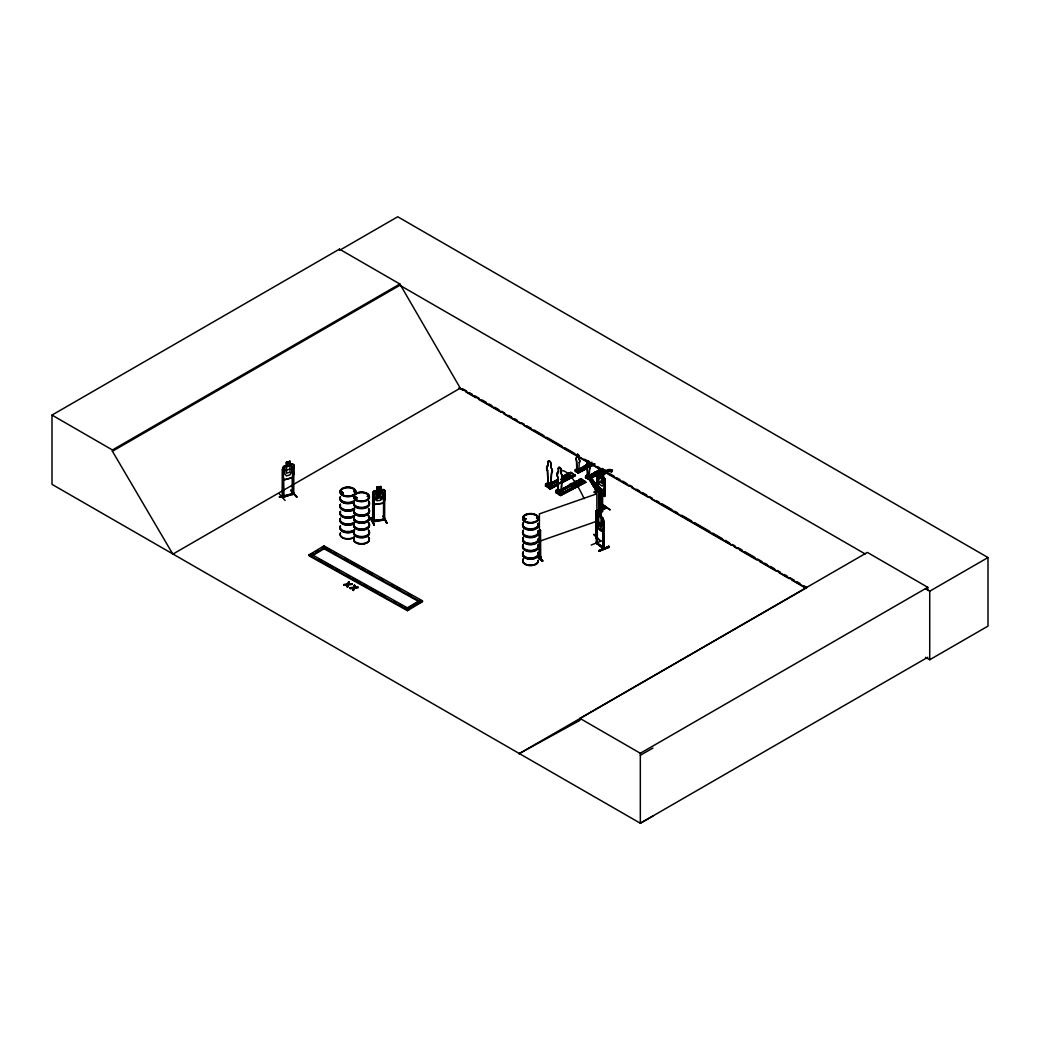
<?xml version="1.0" encoding="UTF-8"?>
<svg xmlns="http://www.w3.org/2000/svg" width="1040" height="1040" viewBox="0 0 1040 1040"><rect width="100%" height="100%" fill="white"/><g stroke="black" fill="none" stroke-linecap="round" stroke-linejoin="round"><path stroke-width="1.5" d="M547.989 461.981A2.093 1.157 62.2 0 1 549.406 461.162A2.093 1.157 62.2 0 1 550.81 463.762L550.81 467.467A4.199 2.314 62.2 0 1 551.408 473.226L550.81 486.07L551.59 473.122A4.199 2.314 62.2 0 0 551.005 467.363L551.005 463.658A2.093 1.157 62.2 0 0 549.601 461.058A2.093 1.157 62.2 0 0 548.184 461.877L547.989 465.673A4.199 2.314 62.2 0 0 547.404 470.704L548.054 484.614M561.145 492.531L561.73 479.687A4.199 2.314 62.2 0 0 561.145 473.915L561.145 470.223A2.093 1.157 62.2 0 0 559.728 467.61A2.093 1.157 62.2 0 0 558.311 468.429L558.311 472.134A4.199 2.314 62.2 0 0 557.726 477.152L558.207 491.322M558.311 468.429L558.506 468.325A2.093 1.157 62.2 0 1 559.923 467.506A2.093 1.157 62.2 0 1 561.34 470.119L561.34 473.824A4.199 2.314 62.2 0 1 561.925 479.583L561.34 492.427L557.765 490.997L559.338 489.775L558.948 490.763L558.09 490.243M576.784 470.262L576.498 460.837A2.795 1.547 62.2 0 1 576.888 457.483L577.018 454.948A1.404 0.767 62.2 0 1 577.954 454.402A1.404 0.767 62.2 0 1 578.903 456.144L578.903 458.601A2.795 1.547 62.2 0 1 579.293 462.449L578.773 471.081C576.056 468.065 578.006 470.561 576.862 469.534M589.095 477.542L589.615 468.91A2.795 1.547 62.2 0 0 589.225 465.062L589.095 465.127A2.795 1.547 62.2 0 1 589.485 468.975L589.615 468.91M602.784 479.245L601.341 478.738A10.036 6.331 -60.7 0 1 610.831 471.627L611.689 471.835L612.404 470.327L610.441 469.534A11.726 7.397 -60.7 0 0 600.08 476.476L599.365 477.841L597.922 477.321L597.649 482.703L598.611 483.249L602.784 479.245L601.822 478.699M598.611 483.249L598.897 477.867L597.922 477.321M292.747 494.494L293.735 493.168L292.487 494.52L292.409 476.515M523.913 518.57L524.173 519.454M525.798 518.739L524.719 519.428M525.72 518.635C526.5 520.351 521.911 519.636 524.069 518.362M525.863 518.908L525.083 519.35M537.381 518.505L536.458 518.063M537.082 518.141L536.666 517.92M549.029 484.094L549.055 483.184M548.34 484.562L548.457 483.561L548.405 487.201L548.405 484.081L547.274 483.886L548.379 484.536M548.626 484.315L549.198 483.353L548.99 484.159M559.104 490.711L558.35 490.893M558.35 490.763L557.921 477.048A4.199 2.314 62.2 0 1 558.506 472.03L558.506 468.325M559.169 490.555C559.13 488.371 560.209 491.491 558.896 489.996M548.015 484.354L548.262 483.665M548.899 483.184C548.873 484.419 543.712 484.172 548.626 487.084M548.808 483.327L549.198 484.068M558.376 491.231L557.869 490.828M558.545 490.984L558.467 490.321L558.246 491.036M559.767 490.49L559.195 489.801M576.732 469.677L576.615 469.638M589.095 465.127L589.225 462.592A1.404 0.767 62.2 0 0 588.289 460.85A1.404 0.767 62.2 0 0 587.34 461.396L587.34 463.866A2.795 1.547 62.2 0 0 586.82 467.285C590.122 479.089 586.586 475.124 587.418 476.606M596.427 489.437L595.309 489.216L596.089 489.866M589.316 479.167L590.343 479.362L589.316 479.167L596.466 491.101M597.415 491.088L595.777 488.904L596.193 489.84M603.226 494.728C604.604 493.012 599.3 495.599 601.679 493.753L601.809 511.771C604.513 510.848 598.897 510.978 601.9 511.836L601.952 493.818M603.525 494.429L602.42 494.169L603.304 494.78M604.565 496.093L596.726 490.685M600.353 492.427L598.611 492.401L598.663 509.613L599.404 510.055L599.456 491.998M596.869 514.761L596.869 493.792L539.409 513.89L539.318 557.947M540.67 556.894C537.589 557.869 542.191 555.516 540.566 557.947L540.384 530.205L539.409 530.543L539.526 558.22L539.461 556.868L540.722 557.089M597.09 537.134L596.31 537.459M597.22 538.096L596.128 538.434M556.543 493.077L555.958 490.477C560.924 485.147 558.285 499.187 558.792 490.022M599.157 473.044L588.25 478.777L588.25 477.815L590.187 477.061L590.187 478.257L587.21 476.346L588.12 475.8M587.665 475.8L587.613 476.398M603.486 528.528L602.641 531.388L596.96 526.812L596.245 522.834M602.576 517.803C604.994 522.249 605.475 539.201 597.038 526.734M342.225 492.102L342.758 492.96L341.796 492.388M353.704 491.582L354.25 490.828M353.652 491.478L354.705 491.296M354.042 490.906L354.601 491.504M354.185 490.932L354.64 491.751M354.575 497.9L355.628 497.172M356.031 498.459L355.446 497.562M356.642 497.614L355.329 498.017M367.536 496.002C369.759 496.366 366.782 497.042 367.783 496.002M367.861 496.21L367.315 496.574M596.102 473.057L597.428 472.173L599.508 474.162M597.818 472.979L596.037 472.654M577.278 469.95L577.538 469.222L576.615 470.119M577.538 469.274L575.315 469.716L575.653 471.419L587.106 465.712M587.093 476.008L587.366 476.138M600.834 472.94L604.942 470.353M603.902 490.646L604.773 487.981L603.967 490.802L598.975 487.409L604.071 490.75M604.383 495.261L604.305 478.361L605.02 478.855L605.176 495.833L604.617 493.454L600.561 490.867M293.839 473.85L292.565 477.568L283.777 479.947L292.552 477.542L293.826 473.824L293.761 464.698L292.448 463.879L289.926 464.698M602.394 494.221L603.525 496.08M596.427 490.997L604.643 496.197L596.726 483.808L604.227 496.522M542.568 561.197L537.719 557.297M383.383 502.983L384.709 499.512M383.513 503.152L384.852 499.512L384.852 490.451L383.435 489.476L374.14 490.906L372.879 492.31L372.879 501.358L374.14 504.608L383.513 503.152L374.205 504.4L373.009 501.319M591.214 545.051L601.471 540.93M285.09 500.487L279.396 494.026M347.594 587.158L348.504 584.363L352.3 583.869L348.504 584.935L347.594 587.158L346.879 586.17L347.62 584.428L343.889 585.026L347.62 584.428M353.379 590.499L354.289 587.704L358.072 587.21L354.289 588.263L353.379 590.499L352.651 589.511L353.392 587.769L349.661 587.782L350.35 588.744L353.392 588.341L354.419 585.091L355.134 586.079L354.406 587.795L358.072 587.782M283.543 497.185L283.413 469.443L282.399 469.729L282.282 497.185C284.7 497.484 282.438 495.911 283.725 496.34C311.805 488.54 265.031 500.448 283.725 496.054M283.725 497.055L283.413 477.503M292.5 493.194L293.423 492.973M343.889 585.026L347.737 584.532L348.634 581.763L349.349 582.738L348.634 584.454L352.3 584.441M347.737 584.532L348.634 581.763M354.419 585.091L353.522 587.86L349.661 588.354M384.735 519.688L372.684 521.547L372.788 520.455L383.487 519.428L372.671 520.819M384.709 490.516L384.618 520.039C381.433 520.988 385.515 516.373 384.605 520.013L372.671 521.82L372.684 494.13L373.906 494.208L373.789 521.677M383.383 519.896L384.839 518.934M346.879 586.742L347.62 585M348.634 584.454L349.349 582.179M352.651 590.083L353.392 588.341M354.406 587.795L355.134 585.507M604.968 506.662L596.622 510.64M605.345 506.857C600.47 511.394 594.035 508.04 597.103 513.786M558.194 490.711L558.506 491.166M577.044 470.158L576.498 469.924M602.875 547.508C609.024 550.251 585.975 535.522 603.382 547.924M370.318 518.284L370.994 517.608L374.244 525.2L370.331 518.232L374.166 525.07M370.916 517.634L374.244 525.2M608.985 471.042A10.036 6.331 -60.7 0 1 609.856 471.081L610.714 471.302L611.429 469.781M598.897 477.867L600.34 478.387L601.055 477.022A11.726 7.397 -60.7 0 1 611.416 470.08L612.404 470.327M523.458 518.856L524.238 518.31M523.965 518.453L524.173 519.324M525.148 519.038L523.952 518.921L524.355 518.401M523.458 540.423L523.653 540.943M537.589 518.362L537.277 517.777M577.798 469.339L577.096 469.755L576.628 460.759A2.795 1.547 62.2 0 1 577.018 457.418L577.018 454.948M282.451 496.054L282.646 497.445L282.633 467.87L283.816 466.323L286.468 465.686L286.403 462.306L290.108 461.253L290.108 464.633M283.881 466.401L282.633 467.87M341.783 493.311L342.004 492.336M342.823 493.181L342.42 492.18M355.16 497.367L355.121 498.147M356.876 498.017L354.783 498.121M596.193 543.14L603.512 548.964L603.486 519.532M372.905 492.388L374.14 490.906M600.236 492.453L600.262 509.704L599.508 509.964M601.068 494.234L601.77 493.805M600.184 509.639L599.378 509.08M597.077 484.575L601.315 492.765L597.142 484.601L589.42 479.024L591.37 480.389L589.823 477.893L593.229 484.588L598.169 489.06L595.738 483.678L592.54 479.622L589.953 478.036M592.943 485.511L595.075 488.514L589.511 478.933L597.09 491.504M592.488 479.7L589.823 477.893M593.983 481.962L592.332 479.726M593.853 482.079L595.712 483.132M597.441 484.302L596.414 484.107M602.706 494.65L596.492 490.334L604.76 495.924L604.851 478.907M594.321 491.998L596.505 489.931L597.87 491.01L595.686 493.077L594.321 491.998L595.686 493.077M594.425 492.206L596.505 489.931M595.595 492.869L597.87 491.01M286.533 465.764L284.674 467.415L284.674 473.707L286.533 475.878L289.991 474.903L291.837 471.666L291.837 465.374L289.991 464.776L289.926 461.331M600.262 509.704L599.456 509.132M558.675 490.854L557.44 489.84L558.727 490.659M598.65 514.527L597.116 513.162L596.219 513.812L597.155 513.305M542.165 561.34L537.771 557.206M596.947 473.668L597.805 472.875L596.856 473.564L597.584 474.084L597.636 486.369M341.159 492.557L342.03 492.18M342.693 493.272L343.317 492.856L342.446 492.349M343.005 493.454L343.291 492.687M354.172 491.218L354.991 491.309M585.819 466.063L587.106 465.907M545.389 486.109L545.636 484.016L548.522 482.872L545.636 484.016M558.311 484.289L550.147 489.099L545.636 485.797L546.403 486.512M570.479 472.732C562.081 472.537 580.632 480.818 568.243 473.525M575.64 471.393L585.689 466.479M549.926 488.709L548.717 488.163L549.367 488.592M577.629 472.498L586.573 468.416M577.928 472.823C577.187 471.523 580.398 469.066 579.852 471.796M561.119 482.807L575.107 475.436L570.804 472.173M556.439 492.986L557.037 493.415M578.578 479.986C590.902 487.5 572.351 478.699 581.178 479.219L561.223 489.554M582.296 480.129L581.997 479.739M587.353 475.267C586.872 483.535 589.563 472.004 585.637 476.164L585.455 477.555L602.433 468.507M583.206 482.105L559.065 494.65L560.248 495.17M604.721 469.95L587.769 478.998M588.25 477.815L588.25 479.284L605.267 470.288M561.21 489.515L581.126 478.985L585.702 482.287L581.126 478.634M308.958 554.918L324.025 545.909L422.474 600.795L422.474 601.653L407.407 610.662L308.958 555.776L308.958 554.918L407.407 609.804L422.474 600.795M313.248 553.202L310.661 554.749L310.661 553.904L409.11 608.79L409.11 609.648L404.885 607.295M315.848 551.655L318.435 550.108M407.355 607.802L419.016 600.834M409.942 607.113L419.016 601.692M652.912 816.075L640.328 823.238L52 484.354L52 415.077L339.443 249.132L399.867 284.011L460.291 388.167L806.26 587.899L518.804 753.857M52 415.077L112.424 449.969L399.867 284.011M173.524 553.735L172.835 554.125L112.424 451.256L399.867 285.298L865.267 553.995M172.835 554.125L460.291 388.167M519.48 753.467L579.904 720.369L579.904 718.367L867.347 552.409L927.771 587.301L927.771 590.473M579.904 718.367L640.328 753.259L927.771 587.301M925.509 588.77L929.721 591.201L988 557.544L988 626.106L929.721 659.75L925.496 657.319M927.771 657.28L640.328 823.238L640.328 753.259M640.328 755.248L652.912 748.085M540.54 557.921L539.786 558.181M595.985 537.147L597.051 537.199M597.025 538.174L597.103 526.214M524.069 518.713L524.914 519.051M525.148 519.272L524.784 518.206M547.989 465.673L548.184 461.877M547.404 470.704L547.599 470.6A4.199 2.314 62.2 0 1 548.184 465.569M579.293 462.449L579.163 462.514A2.795 1.547 62.2 0 0 578.773 458.679L578.903 458.601M587.34 476.281L586.95 467.22A2.795 1.547 62.2 0 1 587.34 463.866L587.34 461.396M563.979 475.774C576.628 482.092 557.544 476.125 566.54 474.422L570.791 477.464L566.54 474.422M545.961 484.224L545.961 485.654L549.549 487.916L549.549 486.499L552.11 485.147L552.11 486.577L547.56 484.25M548.626 484.081L547.105 483.379M575.315 469.716L577.239 468.949L577.317 471.757M589.225 462.592L589.095 462.657A1.404 0.767 62.2 0 0 588.159 460.915A1.404 0.767 62.2 0 0 587.21 461.474M550.888 483.067L558.207 479.18M562.081 477.165L570.804 472.537M551.252 483.093L558.246 479.401M562.445 477.191L570.843 472.758M587.171 467.935L584.337 466.154L586.04 465.244M550.043 484.172L558.545 479.791M562.64 477.529L571.116 473.161M586.768 468.676L578.331 473.109L575.081 471.042L591.903 462.215M550.303 484.328L557.635 480.441M561.795 478.4L570.232 473.798M550.68 484.354L557.674 480.662M561.873 478.452L564.681 476.97M567.476 475.501L570.271 474.019M575.484 471.328L587.054 465.361M557.869 481.013L550.875 484.692L557.973 481.052M562.068 478.79L570.466 474.37L562.146 478.842M578.149 471.51L579.852 470.613M549.549 486.499L552.435 485.355L552.435 487.136L548.925 484.887M577.382 472.485L592.995 464.23M593.151 464.607L577.967 472.888M551.85 486.486L558.844 482.794M561.314 481.52L571.441 476.164M577.811 472.758L594.737 463.996M551.811 486.668L558.896 483.028M561.418 481.611L572.884 475.644M589.199 466.986L594.802 464.035M561.275 479.661L563.394 481L565.955 480.012L561.704 477.321M568.23 478.452L570.791 477.113M572.494 476.216L575.055 474.864M589.498 467.168L593.775 464.984M552.084 487.058L573.183 476.034M550.108 489.06L558.61 484.666M561.301 483.158L575.406 475.813L575.068 475.202L549.549 488.683L549.887 486.707M555.958 490.477L558.844 489.333M557.765 490.997L558.506 490.633M569.478 484.77C582.127 491.088 563.03 485.121 572.039 483.418L576.277 486.46L572.039 483.418M574.314 482.222C586.95 488.553 567.866 482.586 576.862 480.883L581.113 483.925L576.862 480.883M586.625 477.75L586.625 475.748L588.016 476.203M585.637 476.164L587.574 475.41M597.493 474.396L594.659 472.368L596.362 471.471L599.196 473.252L596.362 471.471M599.768 472.108L597.883 470.665L599.586 469.768L602.42 471.562L599.586 469.768M561.769 489.892L581.451 479.609L581.126 478.985M560.456 490.685L581.958 479.518M589.628 475.319L602.277 468.702M560.742 490.867L580.333 480.545M602.979 468.858L585.78 477.75L601.25 469.664M558.961 493.532L557.44 492.83L557.44 489.84M561.197 491.153L580.892 480.857M585.819 477.776L601.614 469.755M586.209 477.867L603.2 469.274M556.283 490.685L556.283 492.115L559.871 494.377L559.871 492.947L562.432 491.595L562.757 493.597M588.471 477.958L590.187 477.061M559.871 492.947L562.757 491.816M562.172 492.947L583.167 481.871M589.472 478.452L599.352 473.304M585.377 481.312L559.611 494.988L585.39 481.663M585.663 477.516L588.627 479.531L597.103 475.124M601.224 472.888L605.423 470.678M585.429 481.884L559.897 495.183L560.209 493.155M560.521 495.56L585.728 482.274L560.521 495.56L555.711 492.557M602.251 472.537L599.495 470.782L602.173 472.589L602.069 474.89M602.16 475.969L604.825 478.972M603.954 477.178L597.701 472.927L596.856 473.577L596.908 485.875M597.584 474.084L595.998 472.602M605.02 478.855L603.967 478.517M598.078 490.88L597.415 489.034M604.747 493.48L603.941 492.921L604.565 493.467M597.012 510.393L605.41 506.428L597.064 510.952M600.119 514.735L596.57 511.667L606.294 507.624M596.57 512.239L606.359 507.52M597.012 512.525L606.736 507.871M293.527 494.26L293.735 493.168M603.265 548.288L603.2 520.858L603.876 521.391L603.954 548.873L596.557 542.984L596.817 542.061M603.876 521.391L602.849 521.001M596.557 541.983L597.025 542.789M597.324 543.478L597.298 527.449M598.715 550.563L608.881 546.26L598.676 551.083L609.284 547.118L608.868 546.247M598.78 551.096L609.271 547.079M598.676 551.083L608.972 546.819M609.245 547.04L599.079 551.382M597.116 513.162L602.654 517.881L601.159 516.425M601.055 513.097L600.977 530.049M598.702 514.605L597.519 514.865L597.519 521.157L598.728 524.823L600.977 526.643L602.173 524.914L602.173 518.609L600.977 516.516M598.702 515.84L600.977 517.634M596.219 522.847L596.427 513.851L596.297 543.283M596.96 526.812L596.349 522.795M598.728 528.203L598.65 511.16L601.159 513.045M341.367 492.414L341.926 492.245M342.953 493.311L341.354 493.259M367.666 495.846L367.627 496.483M597.558 473.018L596.232 472.979M548.301 484.367L547.677 484.133M539.643 530.764L540.618 530.426M593.801 534.274L600.392 541.047M539.409 557.973L540.384 557.622L540.384 530.205M596.687 537.862L595.946 538.122L596.986 537.836M539.409 541.307L596.869 521.222M283.608 469.664L282.399 469.729M292.409 466.843L293.423 466.544M282.594 497.38L293.54 493.935L282.737 497.38M286.533 462.384L289.991 461.396M283.933 466.492L292.461 464.074L293.696 464.841M282.698 471.12L293.839 467.974M604.188 496.457L596.726 483.808M601.679 510.887L602.056 493.766M341.848 492.57L342.589 492.583M587.028 466.648L585.78 466.414M587.028 466.83L585.78 466.609L576.043 471.679M596.271 538.434L596.128 511.017M548.054 483.782L548.86 483.73M599.69 470.899L599.703 474.279L598.273 474.552L598.299 480.87M376.87 490.49L376.87 487.123L380.861 486.499L380.887 489.944M376.896 487.188L380.887 486.577M373.906 494.208L372.684 494.13M383.5 492.453L384.605 492.284M383.149 516.295L387.088 523.224C376.35 501.306 393.536 537.641 383.149 516.295L383.825 516.191M384.605 518.713L383.383 518.895M348.634 583.895L352.3 583.869M354.406 587.223L358.072 587.21M343.889 584.454L347.737 583.96M349.661 587.782L353.522 587.288M384.553 519.688L384.436 518.661M601.926 503.945L609.921 509.574M601.991 504.374L609.986 509.99M603.46 547.963L603.59 549.016L603.2 530.53M290.979 490.685L296.53 497.133M586.365 478.127L585.624 477.373M559.637 490.568L559.078 489.892M356.018 497.185L356.421 498.186L356.018 497.536M524.342 519.389L523.523 518.921M603.954 495.651L602.979 493.883M559.221 490.009L559.637 489.84M356.421 497.484L355.537 497.25L357.006 497.965M596.817 542.685L596.271 542.191L597.272 542.503M596.895 543.79L596.622 526.916M325.429 547.547L331.058 550.68M333.866 552.253L336.687 553.826M345.124 558.532L347.932 560.092M350.753 561.665L359.19 566.371M361.998 567.931L364.819 569.504M367.627 571.077L371.852 573.43M380.289 578.123L383.097 579.696M391.534 584.402L394.342 585.975M397.163 587.535L399.971 589.108M408.408 593.814L411.229 595.374M419.666 600.08L422.474 601.653M323.739 548.561L417.963 601.107M319.098 559.455L321.906 561.028M324.727 562.601L333.164 567.307M335.972 568.867L338.793 570.44M347.23 575.146L350.038 576.706M352.859 578.279L361.296 582.985M364.104 584.558L366.912 586.118M369.733 587.691L372.541 589.251M375.362 590.824L378.17 592.397M380.978 593.957L385.203 596.31M393.64 601.016L396.448 602.589M399.269 604.149L402.077 605.722M610.714 471.302L611.689 471.835M599.391 477.789L600.34 478.387M988 557.544L397.735 216.762L339.443 250.406L339.443 249.132M462.371 388.583L466.596 391.027M469.404 392.639L472.212 394.264M475.033 395.889L479.245 398.333M482.066 399.958L486.278 402.389M489.086 404.014L491.907 405.639M494.715 407.264L498.94 409.695M501.748 411.32L504.556 412.945M508.781 415.376L511.589 417.001M514.41 418.626L517.218 420.251M521.443 422.682L524.251 424.307M527.059 425.932L531.284 428.376M534.092 430.001L543.946 435.682M546.754 437.307L562.224 446.238M565.032 447.863L574.886 453.544M584.727 459.225L587.535 460.85M590.356 462.475L594.568 464.906M597.376 466.531L600.197 468.156M610.038 473.837L614.263 476.281M617.071 477.906L619.879 479.518M622.7 481.143L626.912 483.587M629.733 485.212L632.541 486.837M636.766 489.268L639.574 490.893M642.382 492.518L646.607 494.949M649.415 496.574L652.236 498.199M656.448 500.63L659.256 502.255M662.077 503.88L671.918 509.561M674.726 511.186L677.547 512.811M681.759 515.255L691.613 520.936M694.421 522.561L709.891 531.492M712.699 533.117L722.553 538.798M725.361 540.423L729.586 542.854M732.394 544.479L735.202 546.104M738.023 547.729L742.235 550.16M745.056 551.785L754.897 557.466M757.705 559.091L761.93 561.535M764.738 563.16L767.546 564.785M770.367 566.397L774.579 568.841M777.4 570.466L780.208 572.091M784.433 574.522L787.241 576.147M790.049 577.772L794.274 580.203M797.082 581.828L799.903 583.453M804.115 585.884L806.936 587.509M458.9 387.933L463.112 390.364M465.92 391.989L475.761 397.67M478.569 399.295L501.059 412.269M503.867 413.894L520.741 423.631M523.549 425.256L588.198 462.579M591.006 464.204L602.251 470.691M606.463 473.135L628.953 486.109M631.761 487.734L648.635 497.471M651.443 499.096L731.549 545.35M734.357 546.975L737.178 548.587M739.986 550.212L756.847 559.949M759.655 561.574L776.529 571.311M779.337 572.936L789.178 578.617M791.986 580.242L806.039 588.354M348.634 582.335L349.349 582.738M354.419 585.663L355.134 586.079M346.879 586.17L347.594 586.586M352.651 589.511L353.379 589.927M373.867 521.326L373.646 520.364M597.883 470.665L599.768 471.861M584.337 465.907L587.171 467.701M594.659 472.368L597.493 474.162M576.303 469.287L577.317 469.755M586.625 475.748L589.225 477.477M587.639 478.218L586.781 475.67M588.25 478.777L585.858 477.256L585.858 476.307M571.87 473.2L573.989 474.552M561.704 476.97L565.955 479.648M561.275 480.012L563.394 481M592.8 480.506L590.733 478.634M595.088 488.488L601.419 492.661M599.625 481.78L602.108 483.47L602.082 477.152M383.383 489.593L384.852 490.451M597.61 489.255L603.954 493.623L604.279 492.765M600.119 514.163L596.609 511.719M600.054 514.241L596.674 511.771L600.054 514.631M596.193 512.499L599.586 514.995M596.271 515.775L596.947 516.308L597.025 543.79M598.728 511.329L600.977 513.136M598.728 522.132L600.977 523.939M341.627 493.246L341.341 492.57M593.879 534.677L600.548 540.917M538.291 556.517L542.711 560.651M538.239 556.595L542.646 560.716M538.239 556.972L542.711 561.21M597.454 491.049L595.868 488.566M595.608 483.236L597.051 484.705M286.351 462.241L286.403 465.686M283.933 479.882L282.763 476.866L283.855 480.038M602.082 476.021L603.408 478.049L603.434 484.367L602.121 486.174L599.638 484.484L598.754 482.079M595.868 488.943L596.856 490.698M589.16 479.193L592.93 485.667M603.85 477.23L604.734 478.959M547.924 484.25L547.599 470.6M372.567 520.572L372.827 521.859L373.815 521.716L373.789 493.961M602.602 517.725L603.473 519.636M597.896 486.434L597.09 482.625L597.727 486.564M604.305 478.361L604.37 493.727M599.599 470.73L599.599 474.331M599.599 475.462L599.612 478.621M597.194 473.421L597.246 484.172M929.721 591.201L929.721 659.75M602.602 494.156L602.576 511.511M601.523 494.676L601.523 511.81M601.003 494.065L600.964 511.42M599.742 493.519L599.742 509.093M599.378 491.933L599.326 509.951L599.222 492.856M598.845 511.29L598.845 514.657M595.907 510.796L595.79 538.265M589.966 476.918L589.966 477.88M579.631 470.47L579.631 471.419M578.773 458.679L578.773 456.209A1.404 0.767 62.2 0 0 577.824 454.467A1.404 0.767 62.2 0 0 576.888 455.013M577.928 471.367L577.928 472.316L575.536 470.808L575.536 469.859M576.446 469.209L576.303 471.289M562.432 491.595L562.432 493.025M557.661 489.71L557.661 492.713M547.339 483.262L547.339 486.265M540.722 556.803L540.722 557.804M420.771 602.667L420.771 601.809L322.322 546.923L322.322 547.781L324.025 545.909M407.407 609.804L407.407 610.662M383.617 492.7L383.487 520.143M380.718 486.629L380.757 490.087L382.759 490.893L382.759 497.198L380.757 500.201L377.039 500.786L375.037 498.394L375.037 492.089L377.039 490.659L377 487.214M373.048 492.414L373.048 501.397M293.631 464.776L293.566 494.299M293.423 473.005L293.423 493.974M292.604 467.064L292.487 494.52M282.763 467.883L282.711 477.009M112.424 449.969L112.424 451.256M557.102 475.722A49.946 13.585 70.6 0 1 558.103 473.174M561.171 470.678A49.946 13.585 70.6 0 1 584.116 498.68M368.498 509.652A7.839 4.524 0 0 1 362.219 516.243A7.839 4.524 0 0 1 354.068 510.367M368.485 515.554A7.826 4.511 0 0 1 362.206 522.132A7.826 4.511 0 0 1 354.081 516.269M368.485 515.996A7.826 4.511 0 0 1 362.206 522.574A7.826 4.511 0 0 1 354.081 516.711M368.498 500.825A7.839 4.524 0 0 1 362.219 507.416A7.839 4.524 0 0 1 354.068 501.54M368.615 509.184A7.969 4.602 0 0 1 362.219 515.879A7.969 4.602 0 0 1 353.951 509.912M368.615 508.794A7.969 4.602 0 0 1 362.219 515.489A7.969 4.602 0 0 1 353.951 509.522M368.524 508.378A7.852 4.537 0 0 1 362.219 514.995A7.852 4.537 0 0 1 354.055 509.093M368.524 502.086A7.852 4.537 0 0 1 362.219 508.69A7.852 4.537 0 0 1 354.055 502.801M368.615 501.618A7.969 4.602 0 0 1 362.219 508.313A7.969 4.602 0 0 1 353.951 502.346M368.615 501.228A7.969 4.602 0 0 1 362.219 507.923A7.969 4.602 0 0 1 353.951 501.956M368.537 515.723A7.865 4.55 0 0 1 362.219 522.34A7.865 4.55 0 0 1 354.042 516.438M368.498 531.219A7.839 4.524 0 0 1 362.219 537.81A7.839 4.524 0 0 1 354.068 531.934M368.485 537.121A7.826 4.511 0 0 1 362.206 543.699A7.826 4.511 0 0 1 354.081 537.836M368.537 537.29A7.865 4.55 0 0 1 362.219 543.907A7.865 4.55 0 0 1 354.042 538.005M368.485 537.563A7.826 4.511 0 0 1 362.206 544.141A7.826 4.511 0 0 1 354.081 538.278M368.524 522.379A7.852 4.537 0 0 1 362.219 528.996A7.852 4.537 0 0 1 354.055 523.094M368.615 530.751A7.969 4.602 0 0 1 362.219 537.446A7.969 4.602 0 0 1 353.951 531.479M368.615 530.361A7.969 4.602 0 0 1 362.219 537.056A7.969 4.602 0 0 1 353.951 531.089M368.498 529.958A7.839 4.524 0 0 1 362.219 536.549A7.839 4.524 0 0 1 354.068 530.673M368.498 523.653A7.839 4.524 0 0 1 362.219 530.244A7.839 4.524 0 0 1 354.068 524.368M368.615 523.185A7.969 4.602 0 0 1 362.219 529.88A7.969 4.602 0 0 1 353.951 523.913M368.615 522.795A7.969 4.602 0 0 1 362.219 529.49A7.969 4.602 0 0 1 353.951 523.523M368.485 516.711A7.826 4.511 0 0 1 362.206 523.289A7.826 4.511 0 0 1 354.081 517.413M368.537 516.282A7.865 4.55 0 0 1 362.219 522.899A7.865 4.55 0 0 1 354.042 516.997M538.33 532.792A7.839 4.524 0 0 1 529.178 537.667A7.839 4.524 0 0 1 523.393 531.31M538.304 539.188A7.826 4.511 0 0 1 531.219 544.089A7.826 4.511 0 0 1 522.73 540.007M522.808 538.824A7.826 4.511 0 0 1 523.419 537.706M538.343 523.952A7.852 4.537 0 0 1 529.178 528.84A7.852 4.537 0 0 1 523.38 522.47M537.992 531.18A7.969 4.602 0 0 1 530.192 537.355A7.969 4.602 0 0 1 523.289 530.829M537.992 530.79A7.969 4.602 0 0 1 530.192 536.965A7.969 4.602 0 0 1 523.289 530.439M538.343 531.518A7.852 4.537 0 0 1 529.178 536.406A7.852 4.537 0 0 1 523.38 530.036M538.343 525.226A7.852 4.537 0 0 1 529.178 530.101A7.852 4.537 0 0 1 523.38 523.731M537.992 523.614A7.969 4.602 0 0 1 530.192 529.789A7.969 4.602 0 0 1 523.289 523.263M537.992 523.224A7.969 4.602 0 0 1 530.192 529.399A7.969 4.602 0 0 1 523.289 522.873M538.33 554.359A7.839 4.524 0 0 1 531.232 559.273A7.839 4.524 0 0 1 522.704 555.178M522.795 553.995A7.839 4.524 0 0 1 523.393 552.864M538.304 560.261A7.826 4.511 0 0 1 529.178 565.11A7.826 4.511 0 0 1 523.419 558.766M538.304 560.703A7.826 4.511 0 0 1 529.178 565.565A7.826 4.511 0 0 1 523.419 559.208M538.343 545.519A7.852 4.537 0 0 1 529.178 550.407A7.852 4.537 0 0 1 523.38 544.037M537.992 552.747A7.969 4.602 0 0 1 530.192 558.922A7.969 4.602 0 0 1 523.289 552.396M537.992 552.357A7.969 4.602 0 0 1 530.192 558.532A7.969 4.602 0 0 1 523.289 552.006M538.343 553.085A7.852 4.537 0 0 1 529.178 557.973A7.852 4.537 0 0 1 523.38 551.603M538.343 546.793A7.852 4.537 0 0 1 529.178 551.668A7.852 4.537 0 0 1 523.38 545.298M537.992 545.181A7.969 4.602 0 0 1 530.192 551.356A7.969 4.602 0 0 1 523.289 544.83M537.992 544.791A7.969 4.602 0 0 1 530.192 550.966A7.969 4.602 0 0 1 523.289 544.44M538.304 539.812A7.826 4.511 0 0 1 531.219 544.726A7.826 4.511 0 0 1 522.73 540.631M522.808 539.448A7.826 4.511 0 0 1 523.419 538.33M538.356 539.448A7.865 4.55 0 0 1 531.232 544.388A7.865 4.55 0 0 1 522.678 540.267M522.756 539.084A7.865 4.55 0 0 1 523.367 537.953M538.356 560.43A7.865 4.55 0 0 1 529.178 565.318A7.865 4.55 0 0 1 523.367 558.935M606.138 471.861A10.036 6.331 -60.7 0 1 607.1 471.432M562.25 478.192A1.404 0.806 0 0 1 563.94 478.881A1.404 0.806 0 0 1 562.614 479.791A1.404 0.806 0 0 1 561.158 478.946A1.404 0.806 0 0 0 562.848 479.492A1.404 0.806 0 0 0 563.914 478.53A1.404 0.806 0 0 0 562.25 477.906M354.536 509.184A7.839 4.524 0 0 1 344.617 510.835A7.839 4.524 0 0 1 340.47 505.375M354.523 515.073A7.826 4.511 0 0 1 344.617 516.724A7.826 4.511 0 0 1 340.483 511.264M354.562 515.528A7.865 4.55 0 0 1 344.604 517.192A7.865 4.55 0 0 1 340.431 511.706A7.826 4.511 0 0 0 343.72 516.932A7.826 4.511 0 0 0 353.21 516.464M354.536 500.344A7.839 4.524 0 0 1 344.617 502.008A7.839 4.524 0 0 1 340.47 496.535M354.653 508.781A7.969 4.602 0 0 1 344.552 510.471A7.969 4.602 0 0 1 340.34 504.907M353.314 509.301A7.969 4.602 0 0 1 343.642 509.782A7.969 4.602 0 0 1 340.34 504.517M354.536 507.91A7.839 4.524 0 0 1 344.617 509.574A7.839 4.524 0 0 1 340.47 504.101M354.536 501.618A7.839 4.524 0 0 1 344.617 503.269A7.839 4.524 0 0 1 340.47 497.809M353.314 502.125A7.969 4.602 0 0 1 343.642 502.606A7.969 4.602 0 0 1 340.34 497.341M353.314 501.735A7.969 4.602 0 0 1 343.642 502.216A7.969 4.602 0 0 1 340.34 496.951M354.536 530.751A7.839 4.524 0 0 1 344.617 532.402A7.839 4.524 0 0 1 340.47 526.942M354.523 536.64A7.826 4.511 0 0 1 344.617 538.291A7.826 4.511 0 0 1 340.483 532.831M354.523 537.082A7.826 4.511 0 0 1 344.617 538.733A7.826 4.511 0 0 1 340.483 533.286M354.536 521.911A7.839 4.524 0 0 1 344.617 523.575A7.839 4.524 0 0 1 340.47 518.102M353.314 531.258A7.969 4.602 0 0 1 343.642 531.739A7.969 4.602 0 0 1 340.34 526.474M353.314 530.868A7.969 4.602 0 0 1 343.642 531.349A7.969 4.602 0 0 1 340.34 526.084M354.536 529.477A7.839 4.524 0 0 1 344.617 531.141A7.839 4.524 0 0 1 340.47 525.668M353.223 524.082A7.839 4.524 0 0 1 343.707 524.55A7.839 4.524 0 0 1 340.47 519.376M353.314 523.692A7.969 4.602 0 0 1 343.642 524.173A7.969 4.602 0 0 1 340.34 518.908M354.653 522.392A7.969 4.602 0 0 1 344.552 524.082A7.969 4.602 0 0 1 340.34 518.518M354.523 516.191A7.826 4.511 0 0 1 344.617 517.855A7.826 4.511 0 0 1 340.483 512.395M353.249 516.724A7.865 4.55 0 0 1 343.694 517.192A7.865 4.55 0 0 1 340.431 511.992M594.971 485.277L594.828 486.551L590.811 480.545L594.295 484.185L594.412 483.002L595.27 483.561L595.205 485.134L598.637 489.125L594.971 485.277M382.343 498.589L381.056 498.901L378.859 495.976C377.468 501.085 372.346 501.345 378.014 495.365C372.762 491.53 377.221 489.918 378.794 494.481C380.185 489.619 385.164 489.398 379.665 495.131L382.343 498.589M324.09 547.911L312.429 554.879L312.429 555.737L324.09 548.769L324.09 547.911M290.849 490.217L297.076 497.12L290.901 490.256M289.367 462.137L287.144 462.774L287.144 463.892L289.367 463.268L289.367 462.137M289.991 465.894L286.533 466.882L286.533 473.187L289.991 472.199L289.991 465.894M380.094 487.37L377.702 487.747L377.702 488.865L380.094 488.501L380.094 487.37M380.757 491.205L377.039 491.79L377.039 498.082L380.757 497.51L380.757 491.205M593.229 464.503L590.395 462.722L593.229 464.503M603.564 470.964L600.73 469.17L603.564 470.964M592.098 465.114L589.264 463.32L592.098 465.114M594.412 482.768L591.929 481.091L594.555 485.485L597.038 487.175L594.412 482.768M601.627 472.901L600.028 471.809L600.028 472.94L601.627 474.032L601.627 472.901M600.574 513.383L599.131 512.213L600.574 514.501L600.574 513.383M357.331 500.37A7.826 4.511 0 0 0 369.356 496.769A7.826 4.511 0 0 0 357.942 492.557A7.826 4.511 0 0 0 357.331 500.37M357.331 500.994A7.826 4.511 0 0 0 369.356 497.393A7.826 4.511 0 0 0 357.942 493.181A7.826 4.511 0 0 0 357.331 500.994M357.305 500.656A7.865 4.55 0 0 0 369.408 497.042A7.865 4.55 0 0 0 357.916 492.791A7.865 4.55 0 0 0 357.305 500.656M525.512 521.495A7.826 4.511 0 0 0 538.226 518.791A7.826 4.511 0 0 0 527.813 513.786A7.826 4.511 0 0 0 525.512 521.495M525.512 522.145A7.826 4.511 0 0 0 538.226 519.454A7.826 4.511 0 0 0 527.813 514.436A7.826 4.511 0 0 0 525.512 522.145M525.473 521.781A7.865 4.55 0 0 0 538.265 519.064A7.865 4.55 0 0 0 527.8 514.033A7.865 4.55 0 0 0 525.473 521.781M529.178 543.569A7.826 4.511 0 0 0 538.304 538.707A7.826 4.511 0 0 1 529.178 543.543A7.826 4.511 0 0 1 523.419 537.225A7.826 4.511 0 0 0 529.178 543.543M572.13 486.122A1.404 0.806 0 0 0 574.275 485.472A1.404 0.806 0 0 0 572.234 484.718A1.404 0.806 0 0 0 572.13 486.122M572.13 485.836A1.404 0.806 0 0 0 574.275 485.186A1.404 0.806 0 0 0 572.234 484.432A1.404 0.806 0 0 0 572.13 485.836M343.72 495.378A7.826 4.511 0 0 0 355.758 491.777A7.826 4.511 0 0 0 344.331 487.552A7.826 4.511 0 0 0 343.72 495.378M343.72 496.028A7.826 4.511 0 0 0 355.758 492.427A7.826 4.511 0 0 0 344.331 488.215A7.826 4.511 0 0 0 343.72 496.028M343.694 495.664A7.865 4.55 0 0 0 355.797 492.037A7.865 4.55 0 0 0 344.318 487.799A7.865 4.55 0 0 0 343.694 495.664"/></g></svg>
